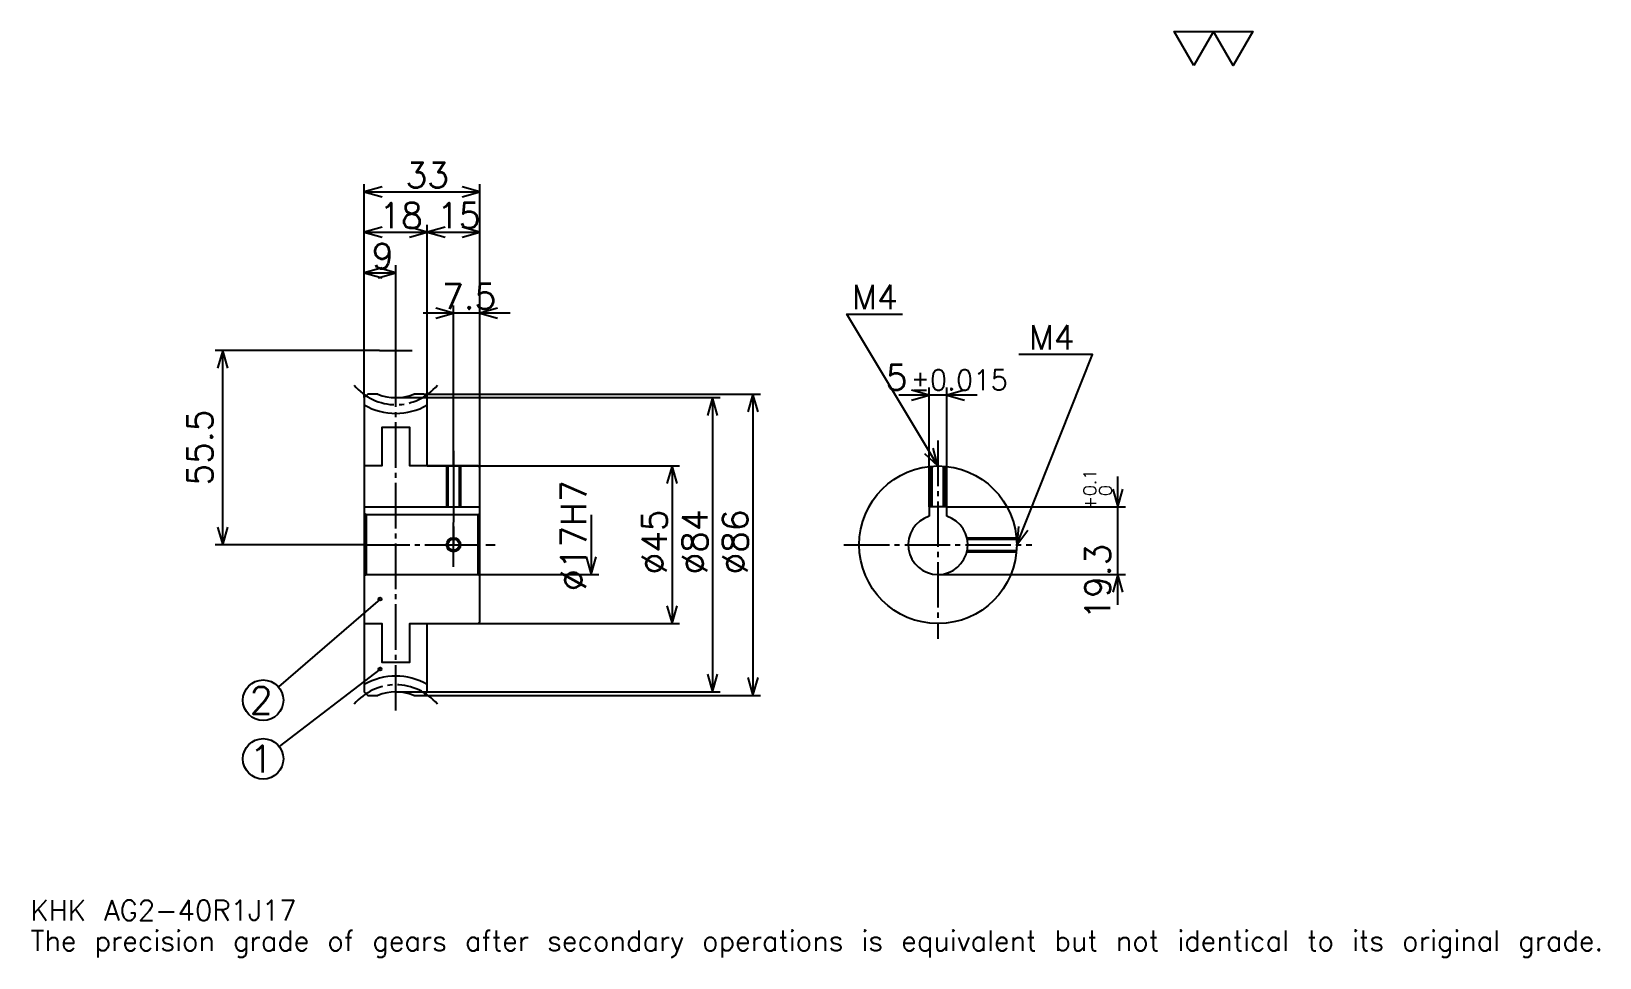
# Model space of a CAD drawing. Extents: x 15 to 463, y 5 to 270.
import ezdxf

# ---------------------------------------------------------------- set-up
doc = ezdxf.new("R2010")
doc.units = 0
doc.linetypes.add('DASHDOT', pattern=[17.333332, 13, -1.444444, 1.444444, -1.444444])
doc.layers.get('0').update_dxf_attribs({"linetype": 'CONTINUOUS'})
doc.layers.add('DASHDOT', color=6, linetype='DASHDOT')
doc.styles.add('KANJI', font='TXT', dxfattribs={"bigfont": 'BIGFONT'})

msp = doc.modelspace()

# ---------------------------------------------------------------- linework, layer by layer
at = {"color": 5}
for p, q in [((109.777779, 166.180542), (109.777779, 226.125)), ((109.777779, 223.958328), (142.777771, 223.958328)), ((142.777771, 166.180542), (142.777771, 226.125)), ((109.777779, 212.402771), (127.777779, 212.402771)), ((127.777779, 166.180542), (127.777779, 214.569427)), ((127.777779, 212.402771), (142.777771, 212.402771)), ((118.777779, 165.180542), (118.777779, 203.013885)), ((109.777779, 200.847229), (118.777779, 200.847229)), ((151.444443, 189.291656), (126.611115, 189.291656)), ((135.277771, 166.180542), (135.277771, 191.458328)), ((114.111115, 178.680542), (67.166672, 178.680542)), ((69.333336, 123.18055), (69.333336, 178.680542)), ((109.777779, 165.180542), (109.777779, 166.180542)), ((126.777779, 166.180542), (142.777771, 166.180542)), ((127.777779, 165.180542), (127.777779, 166.180542)), ((135.277771, 145.680542), (135.277771, 166.180542)), ((135.277771, 145.680542), (135.277771, 166.180542)), ((142.777771, 166.180542), (222.944443, 166.180542)), ((142.777771, 145.180542), (142.777771, 166.180542)), ((220.777771, 166.180542), (220.777771, 80.18055)), ((284.777771, 165.902771), (262.444427, 165.902771)), ((271.111115, 133.980545), (271.111115, 168.069443)), ((276.111115, 133.980545), (276.111115, 168.069443)), ((118.777779, 165.180542), (142.777771, 165.180542)), ((142.777771, 165.180542), (211.388885, 165.180542)), ((209.222229, 165.180542), (209.222229, 81.18055)), ((127.777779, 145.680542), (142.777771, 145.680542)), ((142.777771, 145.680542), (199.833328, 145.680542)), ((197.666656, 145.680542), (197.666656, 100.68055)), ((325, 106.013885), (325, 142.647217)), ((174.555557, 131.680542), (174.555557, 114.68055)), ((276.111115, 133.980545), (327.166656, 133.980545)), ((109.777779, 123.18055), (67.166672, 123.18055)), ((142.777771, 114.68055), (176.722229, 114.68055)), ((273.611115, 114.68055), (327.166656, 114.68055)), ((114.277779, 107.68055), (85.258209, 82.572105)), ((127.777779, 100.68055), (142.777771, 100.68055)), ((142.777771, 100.68055), (199.833328, 100.68055)), ((114.277779, 87.68055), (85.471466, 65.560562)), ((118.777779, 81.18055), (142.777771, 81.18055)), ((142.777771, 81.18055), (211.388885, 81.18055)), ((126.777779, 80.18055), (142.777771, 80.18055)), ((142.777771, 80.18055), (222.944443, 80.18055))]:
    msp.add_line(p, q, dxfattribs=at)
at = {"color": 4}
for p, q in [((109.777779, 133.980545), (142.777771, 133.980545)), ((142.777771, 132.180542), (142.277771, 131.680542)), ((109.777779, 114.18055), (110.277779, 114.68055)), ((142.777771, 114.18055), (142.277771, 114.68055))]:
    msp.add_line(p, q, dxfattribs=at)
at = {"color": 7}
msp.add_lwpolyline([(346.666656, 260), (341.033325, 269.764435), (363.56665, 269.764435), (357.933319, 260), (352.299988, 269.764435), (346.666656, 260)], dxfattribs=at)
at = {"color": 5}
for points in [[(114.833336, 225.402771), (109.777779, 223.958328), (114.833336, 222.513885)], [(137.722229, 222.513885), (142.777771, 223.958328), (137.722229, 225.402771)], [(114.833336, 213.847214), (109.777779, 212.402771), (114.833336, 210.958328)], [(122.722221, 210.958328), (127.777779, 212.402771), (122.722221, 213.847214)], [(132.833328, 213.847214), (127.777779, 212.402771), (132.833328, 210.958328)], [(137.722229, 210.958328), (142.777771, 212.402771), (137.722229, 213.847214)], [(114.833336, 202.291656), (109.777779, 200.847229), (114.833336, 199.402771)], [(113.722221, 199.402771), (118.777779, 200.847229), (113.722221, 202.291656)], [(130.222229, 187.847229), (135.277771, 189.291656), (130.222229, 190.736115)], [(147.833344, 190.736115), (142.777771, 189.291656), (147.833344, 187.847229)], [(273.611115, 145.680542), (247.611115, 189.013885), (263.5, 189.013885)], [(70.777779, 173.625), (69.333336, 178.680542), (67.888893, 173.625)], [(296.111115, 123.18055), (317.777771, 177.458328), (296.688904, 177.458328)], [(222.222229, 161.125), (220.777771, 166.180542), (219.333344, 161.125)], [(266.055542, 164.458328), (271.111115, 165.902771), (266.055542, 167.347214)], [(281.166656, 167.347214), (276.111115, 165.902771), (281.166656, 164.458328)], [(210.666656, 160.125), (209.222229, 165.180542), (207.777771, 160.125)], [(269.771454, 149.272491), (273.611115, 145.680542), (272.248657, 150.75882)], [(199.111115, 140.625), (197.666656, 145.680542), (196.222229, 140.625)], [(323.555542, 139.036102), (325, 133.980545), (326.444427, 139.036102)], [(67.888893, 128.236099), (69.333336, 123.18055), (70.777779, 128.236099)], [(296.64386, 128.411346), (296.111115, 123.18055), (299.326904, 127.340332)], [(173.111115, 119.736107), (174.555557, 114.68055), (176, 119.736107)], [(326.444427, 109.624992), (325, 114.68055), (323.555542, 109.624992)], [(196.222229, 105.736107), (197.666656, 100.68055), (199.111115, 105.736107)], [(207.777771, 86.236107), (209.222229, 81.18055), (210.666656, 86.236107)], [(219.333344, 85.236107), (220.777771, 80.18055), (222.222229, 85.236107)]]:
    msp.add_lwpolyline(points, dxfattribs=at)
at = {"color": 4}
for points in [[(113.678757, 166.180542), (110.777779, 166.180542), (109.777779, 165.180542), (109.777779, 114.18055)], [(127.777779, 145.680542), (127.777779, 165.180542), (126.777779, 166.180542), (123.876801, 166.180542)], [(127.777779, 145.680542), (122.777779, 145.680542), (122.777779, 156.680542), (114.777779, 156.680542), (114.777779, 145.680542), (109.777779, 145.680542)], [(127.777779, 100.68055), (142.277771, 100.68055), (142.777771, 101.18055), (142.777771, 145.180542), (142.277771, 145.680542), (127.777779, 145.680542)], [(133.277771, 145.680542), (133.277771, 133.980545)], [(133.657776, 145.680542), (133.657776, 133.980545)], [(136.897781, 145.680542), (136.897781, 133.980545)], [(137.277771, 145.680542), (137.277771, 133.980545)], [(271.611115, 133.980545), (271.611115, 145.591492)], [(271.991119, 133.980545), (271.991119, 145.622162)], [(275.23111, 133.980545), (275.23111, 145.622162)], [(275.611115, 133.980545), (275.611115, 145.591492)], [(109.777779, 132.180542), (110.277779, 131.680542), (110.277779, 114.68055), (142.277771, 114.68055), (142.277771, 131.680542), (110.277779, 131.680542)], [(276.111115, 131.304596), (276.111115, 133.980545), (271.111115, 133.980545), (271.111115, 131.304596)], [(281.872467, 125.18055), (296.022034, 125.18055)], [(281.872467, 121.18055), (296.022034, 121.18055)], [(281.955292, 124.800552), (296.052704, 124.800552)], [(281.955292, 121.560547), (296.052704, 121.560547)], [(109.777779, 114.18055), (109.777779, 81.18055), (110.777779, 80.18055), (113.678757, 80.18055)], [(109.777779, 100.68055), (114.777779, 100.68055), (114.777779, 89.68055), (122.777779, 89.68055), (122.777779, 100.68055), (127.777779, 100.68055)], [(123.876801, 80.18055), (126.777779, 80.18055), (127.777779, 81.18055), (127.777779, 100.68055)]]:
    msp.add_lwpolyline(points, dxfattribs=at)
for centre, radius in [((273.611115, 123.18055), 22.5), ((135.277771, 123.18055), 1.62)]:
    msp.add_circle(centre, radius, dxfattribs=at)
at = {"color": 7}
msp.add_circle((135.277771, 123.18055), 2, dxfattribs=at)
at = {"color": 5}
for centre, radius in [((114.277779, 107.68055), 0.433333), ((114.277779, 87.68055), 0.433333), ((80.888885, 78.791656), 5.777778), ((80.888885, 62.04166), 5.777778)]:
    msp.add_circle(centre, radius, dxfattribs=at)
at = {"color": 4}
for centre, radius, start, end in [((118.777779, 178.680542), 13.5, 247.80839416, 292.19160389), ((118.777779, 178.680542), 18, 240.00000297, 299.99999703), ((273.611115, 123.18055), 8.5, 107.10463483, 72.89536517), ((118.777779, 67.68055), 18, 60.00000297, 119.99999703), ((118.777779, 67.68055), 13.5, 67.80839611, 112.19160584)]:
    msp.add_arc(centre, radius, start, end, dxfattribs=at)
at = {"layer": 'DASHDOT', "color": 7}
for p, q in [((118.777779, 75.847214), (118.777779, 183.013885)), ((114.111115, 178.680542), (123.444443, 178.680542)), ((273.611115, 152.902771), (273.611115, 96.347214)), ((135.277771, 145.680542), (135.277771, 123.18055)), ((109.777779, 123.18055), (147.111115, 123.18055)), ((246.777771, 123.18055), (300.444458, 123.18055))]:
    msp.add_line(p, q, dxfattribs=at)
for points in [[(135.277771, 150.013885), (135.277771, 129.647217)], [(135.277771, 116.847214), (135.277771, 129.513885)], [(128.944443, 123.18055), (141.611115, 123.18055)]]:
    msp.add_lwpolyline(points, dxfattribs=at)
for centre, start, end in [((118.777779, 178.680542), 219.99999848, 320.00000352), ((118.777779, 67.68055), 39.99999648, 140.00000152)]:
    msp.add_arc(centre, 15.5, start, end, dxfattribs=at)

# ---------------------------------------------------------------- texts
at = {"color": 7, "style": 'KANJI'}
for s, height, p in [('33', 7.222222, (121.583336, 225.113892)), ('18', 7.222222, (114.083336, 213.558319)), ('15', 7.222222, (130.583328, 213.558319)), ('9', 7.222222, (111.930557, 202.002777)), ('7.5', 7.222222, (131.986115, 190.44722)), ('M4', 6.933334, (249.055542, 190.458328)), ('M4', 6.933334, (299.577789, 178.902771)), ('5', 7.222222, (258.703003, 167.347214)), ('%%p0.015', 5.777778, (265.852112, 167.347214)), ('2', 7.703704, (77.037033, 74.939804)), ('1', 7.703704, (77.037033, 58.189812)), ('KHK AG2-40R1J17', 5.777778, (14.444445, 15.888889)), ('The precision grade of gears after secondary operations is equivalent but not identical to its original grade.', 5.777778, (14.444445, 7.222222))]:
    msp.add_text(s, height=height, dxfattribs=at).set_placement(p)
for s, height, p in [('55.5', 7.222222, (66.444443, 140.097214)), ('0.1', 3.611111, (318.788879, 137.112488)), ('%%c17H7', 7.222222, (173.111115, 109.999992)), ('0', 3.611111, (323.266663, 137.112488)), ('+', 3.611111, (318.788879, 133.068039)), ('%%c45', 7.222222, (196.222229, 114.694443)), ('%%c84', 7.222222, (207.777771, 114.694443)), ('%%c86', 7.222222, (219.333344, 114.694443)), ('19.3', 7.222222, (322.833313, 101.807404))]:
    msp.add_text(s, height=height, rotation=90, dxfattribs=at).set_placement(p)

doc.saveas('drawing.dxf')
